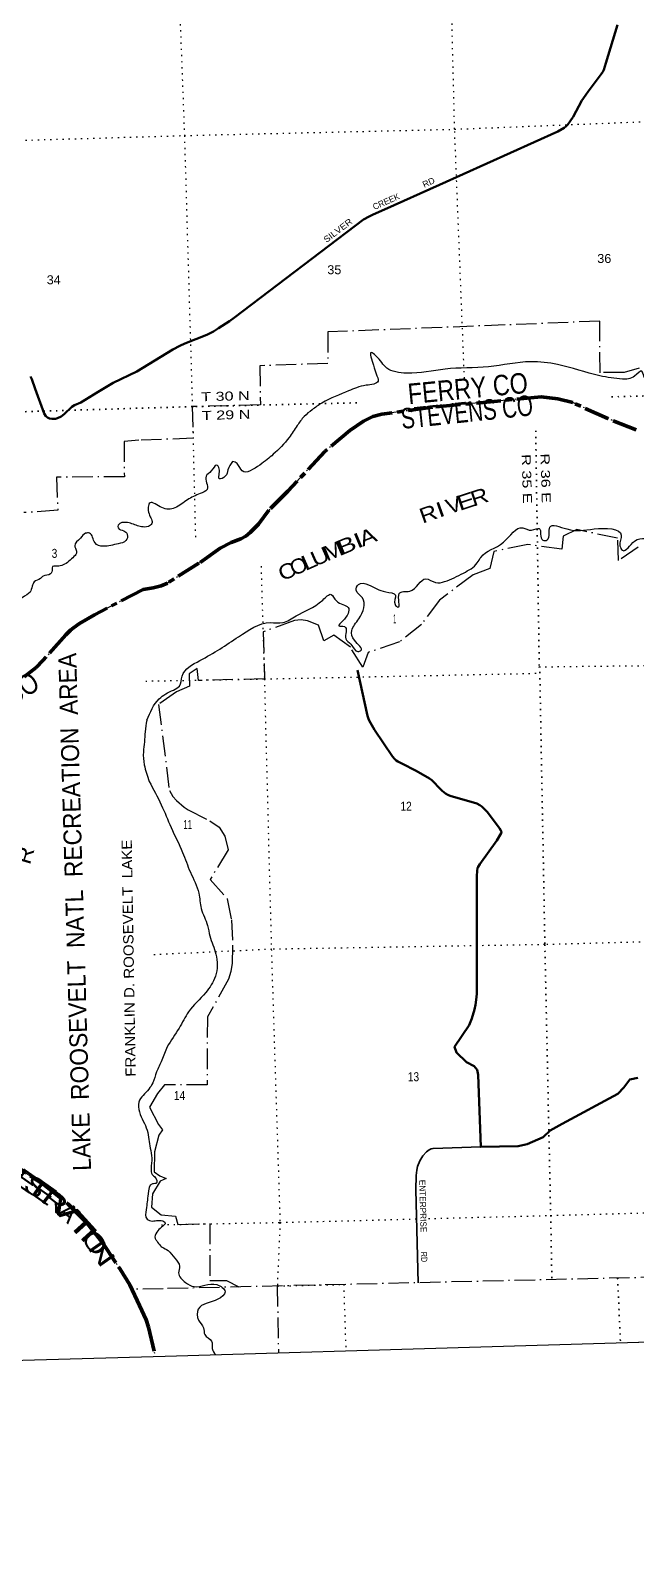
# Model space of a CAD drawing. Header units: feet. Extents: x 489137 to 739700, y 189004 to 379547.
# Drawn here: x 644636 to 656446, y 189004 to 218788 of the extents above; entities that cross this region are included whole.
import ezdxf
from ezdxf.enums import TextEntityAlignment as Align

# ---------------------------------------------------------------- set-up
doc = ezdxf.new("R2010")
doc.units = ezdxf.units.FT
doc.header["$LTSCALE"] = 80
for name, pattern in [('DOT_DASHED', [7.7, 5, -1.2, 0.3, -1.2]), ('DOTTED', [1.5, 0.3, -1.2]), ('LONG_DASH_SHORT_DASH', [9.9, 6, -1.2, 1.5, -1.2])]:
    doc.linetypes.add(name, pattern=pattern)
for name, color, linetype, lineweight in [('11', 7, 'LONG_DASH_SHORT_DASH', 60), ('26', 7, 'Continuous', 40), ('29', 7, 'Continuous', 25), ('39', 7, 'Continuous', 13), ('4', 7, 'Continuous', 13), ('44', 7, 'DOT_DASHED', 13), ('6', 7, 'DOTTED', 25), ('7', 7, 'DOTTED', 13)]:
    doc.layers.add(name, color=color, linetype=linetype, lineweight=lineweight)
for name, color, linetype in [('12', 7, 'Continuous'), ('27', 7, 'Continuous'), ('30', 7, 'Continuous'), ('41', 7, 'Continuous')]:
    doc.layers.add(name, color=color, linetype=linetype)

msp = doc.modelspace()

# ---------------------------------------------------------------- linework, layer by layer
at = {"layer": '11'}
for points in [[(656456.14, 210999.62), (655903.65, 211220.76), (655219.67, 211531.17), (654933.22, 211603.49), (654605.62, 211643.68), (652483.92, 211440.35), (651491.39, 211304.92), (651321.28, 211258.76), (651136.79, 211167.57), (650870.92, 210987.38), (650379.98, 210578.5), (649659.11, 209802.13), (649288.13, 209430.81), (649087.85, 209158.98), (648925.18, 208994.63), (648836.27, 208927.91), (648740.76, 208873.07), (648556.2, 208803.36), (648336.4, 208690.56), (647924.93, 208398.87), (647310.42, 208010.86), (647189.23, 207955.98), (647028.68, 207916.44), (646832.74, 207885.64)], [(646832.74, 207885.64), (645884.67, 207392.13), (645594.38, 207219.1), (645473.61, 207140.23), (645418.76, 207095.4), (645324, 207001.83), (644876.71, 206497.73), (644745.96, 206365.83), (644513.32, 206179.6)], [(643971.05, 196887.58), (644889.92, 196278.91), (645371.47, 195893.94), (645724.05, 195542.56), (646032.27, 195151.59), (646388.59, 194626.84), (646573.33, 194320.81), (646765.47, 193920.65), (646891.6, 193636.52), (646942.06, 193494.65), (647069.65, 192928.41)]]:
    msp.add_lwpolyline(points, dxfattribs=at)
at = {"layer": '26'}
for points in [[(652621.1, 215780.2), (654929.93, 216821.54), (655051.04, 216889.53), (655087.94, 216918.15), (655125.06, 216956.86), (655172.16, 217017.46), (655231.45, 217104.94), (655401.12, 217420.69), (655431.97, 217467.76), (655522.62, 217597.83), (655778.18, 217936.33), (655806.28, 217980.34), (655824.88, 218020.7), (655870.24, 218154.94), (656095.48, 218898.01)], [(646709.86, 212138.23), (647411.43, 212565.38), (647548.11, 212640.88), (647647.4, 212685.43), (648079.17, 212855.73), (648143.37, 212886.6), (648207.3, 212916.9), (648308.24, 212980.87), (648520.21, 213118.9), (648616.77, 213188.58), (651138.08, 215101.86), (651245.75, 215162.46), (651326.5, 215202.86), (651547.14, 215295.82), (652621.1, 215780.2)], [(644634.23, 212037.83), (644663.56, 211990.29), (644725.96, 211801.9), (644901.33, 211319.23), (644934.9, 211267.65), (644964.97, 211240.57), (645007.06, 211222.52), (645052.66, 211213.4), (645124.32, 211213.5), (645163.22, 211225.79), (645235.57, 211261.63), (645292.47, 211307.17), (645444.63, 211449.56), (645497.15, 211481.25), (645616.09, 211535.86), (645958.35, 211740.72), (646250.8, 211918.32), (646709.86, 212138.23)], [(651018.84, 206311.47), (651214.26, 205418.62), (651239.57, 205345.5), (651270.61, 205283.39), (651349.95, 205149.46), (651704.21, 204625.32), (651743.06, 204581.59), (651774.05, 204551.55), (651805.09, 204530.2), (651882.44, 204489.93), (652162.18, 204348.97), (652424.93, 204198.25), (652467.61, 204165.25), (652504.47, 204132.25), (652612.06, 204014.22), (652669.37, 203961.42), (652739.22, 203905.13), (652783.84, 203877.95), (652825.63, 203857.68), (653349.59, 203708.04), (653406.58, 203679.94), (653445.38, 203652.77), (653520.1, 203580.78), (653549.19, 203551.83), (653790.95, 203227.93), (653816.91, 203186.88), (653828.55, 203155.82), (653825.63, 203129.91), (653742.34, 202990.96), (653405.63, 202526.87), (653373.88, 202476.71), (653364.89, 202449.22), (653353.25, 202400.69), (653350.24, 202290.69), (653346.23, 199998.23), (653336.77, 199879.04), (653321.25, 199785.86), (653305.73, 199692.68), (653251.41, 199517.97), (653197.09, 199389.85), (652913.9, 198966.42), (652948.88, 198856.31), (653147.13, 198667.17), (653296.24, 198589.84), (653352.54, 198514.48), (653373.07, 198418.16), (653423.85, 197012.01), (654153.49, 197026.23), (654333.99, 197066.53), (654641.24, 197200.39), (654781.15, 197332.53), (655015.9, 197462.76), (656102.58, 198045.41), (656218.41, 198172.99), (656335.66, 198324.79), (656492.07, 198360.53)]]:
    msp.add_lwpolyline(points, dxfattribs=at)
at = {"layer": '29'}
msp.add_lwpolyline([(653423.85, 197012.01), (652493.93, 196982.62), (652456.92, 196973.48), (652418.75, 196954.38), (652367.11, 196917.31), (652293.01, 196837.55), (652234.63, 196739.81), (652191.97, 196629.72), (652176.25, 196560.07), (652167.74, 196454.25), (652155.23, 196173.57), (652202.5, 194361.37)], dxfattribs=at)
at = {"layer": '39'}
for points in [[(663247.3, 214206.72), (663060.8, 214314.67), (662754.89, 214209.73), (662467.1, 214181.9), (661763.52, 214159.13), (661587.03, 214043.52), (661847.53, 213959.72), (662085.14, 213826.91), (662386.91, 213784.53), (662622.04, 213744.41), (662839.72, 213677.62), (662990.37, 213778.42), (663075.25, 213849.25), (663443.74, 213877.21), (663772.51, 213881.93), (664032.64, 213812.23), (664123.78, 213572.68), (664178.15, 213199.06), (664351.9, 213114.96), (664514.77, 212758.34), (664762.27, 212405.99), (664723.24, 212205.32), (664888.72, 211675.35), (664961.67, 211286.09), (664855.29, 211113.87), (664818.68, 210973.76), (664617.48, 211103.5), (664252.93, 211154.29), (664137.73, 211312.54), (663996.96, 211294.68), (663720.52, 211295.38), (663497.05, 211351.94), (663383.93, 211356.99), (663276.84, 211513.45), (663034.54, 211444.48), (662768.36, 211514.02), (662564.66, 211510.61), (662324.94, 211647.4), (662048.33, 211654.14), (661675.5, 211712.78), (661532.15, 211791.63), (661262.08, 211780.41), (660832.84, 211835.52), (660514.92, 211802.85), (660454.64, 211944.42), (660373.61, 211956.38), (660324.31, 211838.11), (660181.5, 211745.58), (659991.46, 211835.29), (659905.86, 211867.29), (659686.3, 211853.38), (659448.32, 212000.29), (659330.32, 211960.85), (658936.18, 211986.65), (658423.42, 212071.81), (658342.63, 212150.31), (658382.56, 212242.35), (658360.04, 212375.04), (658231.03, 212324.8), (658137.13, 212138.79), (657958.11, 212117.89), (657590.34, 212138.34), (657329.06, 212024.51), (656608.22, 212043.62), (656571.3, 212141.45), (656428.5, 212048.92), (656189.96, 211990.14), (655750.37, 212055.06), (654925.36, 212273.05), (654403.32, 212327.7), (653578.69, 212229.11), (652728.4, 212184.28), (651979.9, 212105.87), (651589.86, 212204.37), (651379.71, 212442.77), (651287.15, 212508.87), (651332.13, 212260.02), (651385.09, 212090.03), (651421.07, 211951.84), (651187.2, 211868.99), (650845.11, 211759.05), (650324.83, 211521.36), (650132.58, 211391.22), (649978.7, 211260.08), (649842.19, 211083.02), (649682.93, 210850.91), (649374.93, 210522.09), (649112.15, 210313.44), (648768.14, 210199.41), (648669.56, 210339.96), (648581.62, 210384)], [(648581.62, 210384), (648491.16, 210220.27), (648437.98, 210095.84), (648322.33, 210044.37), (648321.09, 210241.95), (648268.8, 210311.14), (648164.89, 210197.46), (648062.74, 210093.92), (648081.67, 209838.32), (647948.67, 209756.14), (647699.7, 209634.56), (647451.7, 209476.72), (647201.36, 209482.15), (646968.81, 209576.78), (646950.37, 209360.53), (647001.81, 209172.34), (646936.72, 209116.16), (646799.44, 209109.07)], [(646807.2, 209109.47), (646752.4, 209120.45), (646526.78, 209190.43), (646350.12, 209140.26), (646347.22, 209085.66), (646455.39, 209031.38), (646525.54, 208960.14), (646499.82, 208838.41), (646349.61, 208778.7), (646055.83, 208728.07), (645894.88, 208795.38), (645785.9, 208984.97), (645711.26, 208981.38), (645612.23, 208888.4), (645498.33, 208734.52), (645521.8, 208674.41), (645533.58, 208593.87), (645460.72, 208505.48), (645245.8, 208353.51), (645118.8, 208342.76), (645066.48, 208333.58), (645057.49, 208280.87), (645027.1, 208189.34), (644882.56, 208147.92), (644829.08, 208098.32), (644709.27, 208033.18), (644668.62, 207949.51), (644626.58, 207835.51), (644471.41, 207723.18), (644392.74, 207622.55), (644431.52, 207603.17), (644456.5, 207567.34), (644387.17, 207503.26), (644276.16, 207403.97), (643982.74, 207143.3), (643903.46, 207167.88), (643846.18, 207203.04), (643662.37, 207205.23), (643523.79, 207264.92), (643478.24, 207318.5), (643430.2, 207491.19), (643383.18, 207518.48), (643264.42, 207499.82), (643243.7, 207428.69), (643248.08, 207315.67), (643236.9, 207271), (643154.35, 207259.16), (643064.66, 207202.74), (643068.04, 207041.23), (643104.77, 206926.87), (643310.04, 206864.53), (643382.13, 206797.38), (643373.43, 206730.54), (643282.48, 206637.73), (643201.61, 206642.09), (643088.61, 206637.69), (643049.04, 206598.48), (643056.41, 206536.02), (643050.75, 206420.77), (642963.5, 206344.2), (642863.63, 206291.6), (642776.56, 206398.84), (642712.01, 206395.46), (642683.97, 206287.82), (642638.15, 206161.63), (642608.35, 206041.83), (642508.56, 205985.19), (642435.65, 205898.82), (642267.06, 205848.82), (642007.45, 205613.09), (641634.23, 205209.35), (641439.59, 205053.76), (641210.38, 204812.62), (641113.03, 204832.78), (640890.59, 204943.23), (640810.02, 204933.46), (640809.77, 204848.62), (640893.18, 204723.12), (640960.31, 204603.35), (640967.85, 204532.81), (640914.91, 204456.96), (640820.22, 204349.94), (640706.98, 204260.7), (640621.57, 204289.2), (640544.34, 204408.77), (640524.91, 204468.95), (640465.48, 204510.12), (640386.08, 204540.76), (640367.04, 204485.83), (640357.97, 204340.21), (640385.11, 204201.41)], [(646906.45, 205334.84), (647147.62, 205752.19), (647427.5, 205925), (647544.53, 206000.71), (647595.87, 206193.65), (647940.81, 206499.26), (648699.15, 206965.11), (649317.31, 207239.69), (649561.44, 207240.14), (649820.28, 207370.04), (650340.64, 207680.33), (650505.19, 207789.57), (650607.49, 207661.22), (650834.8, 207536.2), (650728.99, 207267.2), (650656.7, 207178.57), (650764.1, 207161.26), (650790.56, 206926.04), (650892.32, 206817.84), (651025.23, 206676.19), (651087.31, 206693.98), (650958.88, 206894.22), (650909.46, 207082.46), (651046.48, 207315.99), (651114.3, 207723.12), (650995.34, 207871.19), (651036.74, 207983.2), (651234.6, 207978.38), (651569.26, 207838.08), (651758.6, 207774.56), (651751.35, 207592.88), (651807.19, 207541.94), (651834.47, 207804.81), (652038.95, 207854.62), (652353.4, 208092.88), (652544.98, 208021.35), (652720.02, 208040.13), (653086.88, 208205.17), (653357.94, 208405.98), (653427.73, 208512.69), (653867.82, 208806.73), (654245.66, 209089.02), (654418.39, 209043.21), (654568.86, 209075.45), (654635.54, 208845.32), (654722.08, 208853.68), (654772.02, 209099.01), (655105.84, 209065.55), (655640.54, 209065.68), (656168.38, 208944.63), (656143.62, 208738.29), (656190.35, 208650.8), (656429.75, 208828.58), (656859, 208848.08), (657172.61, 208816.11), (657278.64, 208623.33), (657377.87, 208458.6), (657398.95, 208576.12), (657484.84, 208759.89), (657703.3, 208739.5), (657930.09, 208558), (658067.02, 208190.61), (658159.95, 208010), (658207.36, 207922.12), (658169.93, 208265.95), (658257.89, 208599), (658457.18, 208616.4), (658495.01, 208484.32), (658647.95, 208423.87), (658795.22, 208349.15), (658839.23, 208439.04), (659253.76, 208254.48), (659326.22, 208135.19), (659316.21, 207999.99), (659377.4, 207931.1), (659667.21, 208110.22), (659875.4, 208020.99), (660011.65, 208056.89), (660179.57, 207964.57), (660439.94, 207919.87), (660838.82, 207909.53), (661225.79, 207759.64), (661765.3, 207670.05), (662572.14, 207679.44), (662942.71, 207705.44), (663188.7, 207560.75), (663569.11, 207369.23), (663872.71, 207409.58), (664152.41, 207362.59), (664389.67, 207016.02), (664607.35, 206797.98)], [(646906.45, 205334.84), (646872.74, 205111.59), (646858.76, 204911.33), (646839.36, 204718.42), (646856.48, 204466.27), (646950.51, 204141.8)], [(646950.51, 204141.8), (647188.72, 203684.34), (647380.06, 203243.79), (647604.9, 202757.75), (647756.43, 202372.6), (647922.77, 201961.63), (647969.09, 201662.4), (648093.01, 201328.95), (648136.7, 201128.46), (648255.1, 200774.69), (648244.49, 200340.86), (648055.24, 200023.26), (647720.24, 199647.33), (647537.04, 199329.89), (647306.73, 198962.8), (647200.65, 198703.88), (647093.77, 198475.18)], [(647093.77, 198475.18), (647021.63, 198264.29), (646946.12, 198138.65), (646751.44, 197888.13), (646763.57, 197694.48), (646912.36, 197340.1), (646948.46, 197159.08), (646972.2, 196989.91), (647004.56, 196794.67), (646990.59, 196594.41), (647013.31, 196473.7), (647069.04, 196416.3), (647095.59, 196305.77), (647017.12, 196292), (646930.34, 196096.26), (646892.36, 195788.45), (646910.38, 195603.01), (647012.11, 195566.77), (647123.78, 195578.23), (647189.29, 195577.98)], [(647192.08, 195444.93), (647099.49, 195348.45), (647067.71, 195226.59), (647098.92, 195182.81), (647173.7, 195083.39), (647204.6, 195055.6)], [(647189.29, 195577.98), (647267.2, 195531.66), (647192.08, 195444.93)], [(647204.6, 195055.6), (647319.99, 194990.63), (647451.11, 194840.86), (647546.09, 194684.09), (647527.25, 194558.56), (647661.4, 194370.57), (647829.05, 194288.32), (648271.94, 194326.34), (648433.03, 194187.45), (648295.71, 194040.62), (647911.41, 193848.9), (647915.15, 193633.24), (648014, 193482.61), (648037.67, 193352.17), (648170.21, 193224.63), (648182.2, 193077.74), (648253.89, 192953.73)]]:
    msp.add_spline(points, degree=3, dxfattribs=at)
at = {"layer": '4'}
msp.add_lwpolyline([(489136.84, 372822.34), (519705.79, 373516.18), (550270.46, 374252.07), (580830.76, 375029.99), (611393.28, 375849.96), (641954.65, 376711.97), (672514.8, 377616.02), (703073.68, 378562.1), (733631.22, 379547.32), (739699.91, 195787.95), (708889.59, 194791.66), (678077.93, 193837.75), (647264.99, 192926.23), (616450.81, 192057.09), (585635.48, 191230.33), (554819.03, 190445.97), (524001.53, 189703.99), (493183.04, 189004.41)], close=True, dxfattribs=at)
msp.add_lwpolyline([(489136.84, 372822.34), (519705.79, 373516.18), (550270.46, 374252.07), (580830.76, 375029.99), (611393.28, 375849.96), (641954.65, 376711.97), (672514.8, 377616.02), (703073.68, 378562.1), (733631.22, 379547.32), (739699.91, 195787.95), (708889.59, 194791.66), (678077.93, 193837.75), (647264.99, 192926.23), (616450.81, 192057.09), (585635.48, 191230.33), (554819.03, 190445.97), (524001.53, 189703.99), (493183.04, 189004.41)], close=True, dxfattribs=at)
at = {"layer": '44'}
for p, q in [((647226.84, 194246.7), (646615.5, 194232.98)), ((649453.81, 194298.02), (649475.29, 192991.05))]:
    msp.add_line(p, q, dxfattribs=at)
for points in [[(656519.02, 212202.76), (656223.53, 212116.99), (655755.96, 212114.74), (655746.87, 213119.64), (650442.4, 212908.36), (650438.54, 212294.64), (649111.65, 212249.86), (649122.67, 211485.9), (647794.48, 211452.68), (647811.4, 210835), (646748.64, 210796.23)], [(656456.14, 210999.62), (655903.65, 211220.76), (655219.67, 211531.17), (654933.22, 211603.49), (654605.62, 211643.68), (652483.92, 211440.35), (651491.39, 211304.92), (651321.28, 211258.76), (651136.79, 211167.57), (650870.92, 210987.38), (650379.98, 210578.5), (649659.11, 209802.13), (649288.13, 209430.81), (649087.85, 209158.98), (648925.18, 208994.63), (648836.27, 208927.91), (648740.76, 208873.07), (648556.2, 208803.36), (648336.4, 208690.56), (647924.93, 208398.87), (647310.42, 208010.86), (647189.23, 207955.98), (647028.68, 207916.44), (646832.74, 207885.64)], [(646748.64, 210796.23), (646461.69, 210775), (646468.05, 210082.84), (645144.17, 210077.45), (645167.63, 209430.19), (644504.68, 209385.07)], [(656497.55, 208712.23), (656113.22, 208448.13), (656096.72, 208885.62), (655301.01, 209052.94), (655037.06, 208927.77), (655005.2, 208672.47), (654345.13, 208761.2), (653680.33, 208627.76)], [(653680.33, 208627.76), (653604.63, 208296.43), (653274.23, 208169.22), (652619.23, 207678.82), (652266.01, 207205.75), (651839.99, 206861.65), (651225.92, 206657.1), (651120.56, 206369.27), (650882.03, 206758.18), (650557.51, 206997.88), (650361.82, 206880.86), (650258.84, 207190.56), (650044.91, 207271.46), (649920.96, 207292.72), (649792.16, 207283.21), (649180.23, 207057.27), (649201.15, 206140.84), (647917.76, 206112.2), (647892.16, 206344.84), (647734.33, 206241.09), (647740.4, 205997.05), (647488.33, 205891.9), (647137.38, 205641.46), (647346.04, 203966.51), (647413.54, 203848.18), (647487.91, 203766.67), (647633.11, 203639.09), (647713.34, 203588.23), (648135.64, 203375.13), (648319.26, 203247.55), (648429.97, 203072.09), (648493.1, 202806.81), (648143.36, 202228.9), (648476.29, 201853.6), (648559.23, 201441.96), (648581.91, 200916.25), (648569.86, 200598.55), (648546.84, 200435.53), (648498.1, 200281.91), (648089.07, 199546.75), (648082.4, 198226.49), (647254.03, 198223.26), (647116.73, 198057.23)], [(646832.74, 207885.64), (645884.67, 207392.13), (645594.38, 207219.1), (645473.61, 207140.23), (645418.76, 207095.4), (645324, 207001.83), (644876.71, 206497.73), (644745.96, 206365.83), (644513.32, 206179.6)], [(647116.73, 198057.23), (646956.02, 197788.04), (647134.34, 197447.9)], [(647140.38, 197238.63), (647057.51, 196914.91), (647046.59, 196525.04), (647163.28, 196446.34)], [(647134.34, 197447.9), (647213.46, 197345.37), (647140.38, 197238.63)], [(643971.05, 196887.58), (644889.92, 196278.91), (645371.47, 195893.94), (645724.05, 195542.56), (646032.27, 195151.59), (646388.59, 194626.84), (646573.33, 194320.81), (646615.5, 194232.98)], [(647166.27, 196342.8), (647014.35, 196098.22), (646998.39, 195835.36), (647185.18, 195688.3)], [(647163.28, 196446.34), (647282.97, 196396.54), (647166.27, 196342.8)], [(647185.18, 195688.3), (647465.84, 195662.32), (647512.44, 195501.26), (648137.98, 195514.99), (648134.23, 194409.21), (648462.86, 194407.19), (648703.03, 194280.72)], [(678041.88, 195025.38), (677416.88, 194908.55), (676226.73, 194857.47), (672077.29, 194805.2), (666801.25, 194702.85), (647226.84, 194246.7)], [(646615.5, 194232.98), (646765.47, 193920.65), (646891.6, 193636.52), (646942.06, 193494.65), (647069.65, 192928.41)]]:
    msp.add_lwpolyline(points, dxfattribs=at)
at = {"layer": '6'}
msp.add_line((656097.78, 194454.76), (656153.07, 193184.81), dxfattribs=at)
for points in [[(673420.47, 212150.24), (668981.96, 212037.4), (663629.22, 211888.26), (658402.3, 211708.1), (655900.12, 211641.08)], [(651006.15, 211526.04), (647794.48, 211452.68), (646730.58, 211421.05)], [(634937.12, 211076.86), (637153.5, 211126.06), (642495.48, 211291.94), (646730.58, 211421.05)], [(654498.22, 210983.5), (654567.5, 206385.12), (654578.44, 206276.5), (654676.83, 200958.9), (654790.43, 195675.99), (654813.48, 194421.54)]]:
    msp.add_lwpolyline(points, dxfattribs=at)
at = {"layer": '7'}
for p, q in [((649453.81, 194298.02), (650749.23, 194330.3)), ((650749.23, 194330.3), (650792.1, 193028.43))]:
    msp.add_line(p, q, dxfattribs=at)
for points in [[(646935.66, 238874.1), (646955.82, 238037.72), (647122.98, 232711.82), (647287.65, 227404.01), (647441.93, 222031.4), (647640.42, 216740.6), (647794.48, 211452.68), (647855.2, 208888.55)], [(653106.37, 212001.78), (652915.23, 216863.52), (652783.9, 222206.48), (652635.2, 227520.75), (652421.54, 232851.49), (652212.82, 238148.07), (652178, 239026.43)], [(646577.8, 216708.96), (647640.42, 216740.6), (652915.23, 216863.52), (658286.4, 217077.68), (663490.27, 217214.89), (668781.03, 217344.27), (674127.29, 217509.38), (677358.22, 217613.27)], [(621935.01, 216043.98), (626450.35, 216178.53), (631685.88, 216319.05), (637040.97, 216439.87), (642381.38, 216586.64), (646577.8, 216708.96)], [(649136.43, 208337.78), (649201.15, 206140.84), (649336.65, 200868.57), (649505.93, 195538.7), (649453.81, 194298.02)], [(654565.69, 206377.01), (659890.5, 206438.71), (665249.51, 206503.31), (670586.3, 206569.35), (675944.72, 206656.13), (677688.47, 206703.42)], [(646884.34, 206099.64), (649201.15, 206140.84), (654577.06, 206252.27)], [(677846.48, 201483.83), (676081.49, 201412.13), (670722.07, 201287.01), (665393.44, 201217.15), (660015.57, 201103.65), (654676.83, 200958.9), (649344.76, 200866.77), (647038.65, 200759.51)], [(652404.84, 195614.01), (654790.43, 195675.99), (660163.42, 195821.62), (665520.99, 195940.64), (670836.94, 196032.36), (672615.94, 196048.35)], [(647190.77, 195494.84), (649505.93, 195538.7), (652202, 195608.74)]]:
    msp.add_lwpolyline(points, dxfattribs=at)

# ---------------------------------------------------------------- texts
at = {"layer": '12'}
for s, rotation, width, p in [('FERRY CO', 5.474, 0.85, (652021.16, 211498.74)), ('STEVENS CO', 5.974, 0.75, (651889.98, 211016.16)), ('STEVENS CO', 32.64, 0.85, (642382.86, 204387.65))]:
    msp.add_text(s, height=400, rotation=rotation, dxfattribs=dict(at, width=width)).set_placement(p)
at = {"layer": '27'}
for s, rotation, width, p in [('RD', 24.276, 1.05, (652321.32, 215721.78)), ('SILVER', 37.193, 1.15, (650410.61, 214641.93))]:
    msp.add_text(s, height=120, rotation=rotation, dxfattribs=dict(at, width=width)).set_placement(p)
msp.add_text('CREEK', height=120, rotation=23.847, dxfattribs=at).set_placement((651349.06, 215286.82))
at = {"layer": '30'}
msp.add_text('ENTERPRISE', height=120, rotation=271.494, dxfattribs=at).set_placement((652237.68, 195857.23), align=Align.CENTER)
at = {"layer": '30', "width": 0.85}
msp.add_text('RD', height=120, rotation=271.494, dxfattribs=at).set_placement((652259.4, 194864.67), align=Align.CENTER)
at = {"layer": '41'}
for s, height, rotation, width, p in [('V', 292.8, 18.411, 1.15, (652943.32, 209396.49)), ('E', 292.8, 18.411, 1.35, (653179.86, 209470.2)), ('R', 292.8, 18.411, 1.2, (653445.04, 209555.14)), ('R', 292.8, 19.604, 1.2, (652449.97, 209225.34)), ('I', 292.8, 19.604, 1.4, (652683.46, 209308.48)), ('M', 292.8, 22.688, 1.15, (650597.92, 208503.16)), ('B', 292.8, 22.688, 1.4, (650860.64, 208612.98)), ('I', 292.8, 22.688, 1.5, (651089.35, 208708.58)), ('A', 292.8, 21.54, 1.25, (651272.12, 208778.45)), ('O', 292.8, 23.974, 1.1, (649927.25, 208210.14)), ('L', 292.8, 23.974, 1.35, (650133.73, 208301.93)), ('U', 292.8, 23.974, 1.25, (650345.46, 208396.08)), ('C', 292.8, 23.974, 1.2, (649703.95, 208110.83)), ('R', 292.8, 73.411, 1.15, (644669.24, 202659.88)), ('FRANKLIN D. ROOSEVELT  LAKE', 199.9, 90.974, 1.1, (646651.69, 200695.05))]:
    msp.add_text(s, height=height, rotation=rotation, dxfattribs=dict(at, width=width)).set_placement(p, align=Align.CENTER)
at = {"layer": '44', "width": 0.95}
msp.add_text('LAKE  ROOSEVELT  NATL  RECREATION  AREA', height=350, rotation=91.655, dxfattribs=at).set_placement((645818.41, 196551.01))
at = {"layer": '44'}
for s, rotation, width, p in [('E', 325.077, 1.45, (644451.92, 196207.47)), ('S', 325.801, 1.25, (644630.76, 196094.39)), ('E', 324.801, 1.45, (644802.76, 195976.78)), ('R', 322.286, 1.45, (645004.82, 195816.08)), ('V', 318.965, 1.75, (645179.46, 195666.34)), ('T', 312.234, 1.9, (645502.26, 195340.83)), ('I', 312.234, 1.75, (645648.21, 195181.37)), ('O', 308.415, 1.35, (645753.83, 195036.49)), ('N', 304.927, 1.5, (645884.02, 194838.44))]:
    msp.add_text(s, height=350, rotation=rotation, dxfattribs=dict(at, width=width)).set_placement(p, align=Align.CENTER)
msp.add_text('A', height=350, rotation=316.999, dxfattribs=at).set_placement((645256.07, 195604.49), align=Align.CENTER)
at = {"layer": '6', "width": 1.35}
for s, rotation, p in [('T 30 N', 1.581, (648443.6, 211569.58)), ('T 29 N', 1.581, (648456.92, 211204.04)), ('R 35 E', 271.677, (654237.7, 210040.36)), ('R 36 E', 271.677, (654604.62, 210053.17))]:
    msp.add_text(s, height=175, rotation=rotation, dxfattribs=at).set_placement(p, align=Align.CENTER)
at = {"layer": '7'}
for s, width, p in [('35', 1.05, (650429.76, 214035.11)), ('36', 1.05, (655700.29, 214254.66)), ('1', 0.4, (651713.48, 207224.93)), ('12', 0.85, (651856.88, 203570.92)), ('11', 0.65, (647619.66, 203214.95)), ('13', 0.85, (652000.81, 198294.29)), ('14', 0.85, (647434.66, 197929.17))]:
    msp.add_text(s, height=175, dxfattribs=dict(at, width=width)).set_placement(p)
for s, width, p in [('34', 1.05, (645088.94, 213839.25)), ('3', 0.85, (645103.7, 208502.73))]:
    msp.add_text(s, height=175, dxfattribs=dict(at, width=width)).set_placement(p, align=Align.CENTER)

doc.saveas('drawing.dxf')
